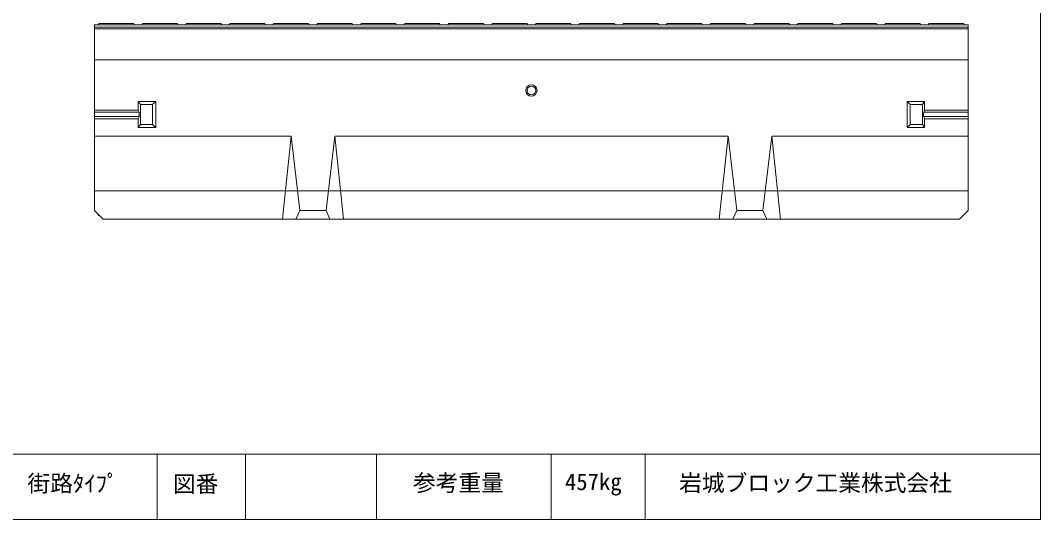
# Model space of a CAD drawing. Units: millimetres, scale not verified. Extents: x 371 to 3955, y 218 to 2642.
# Drawn here: x 1620 to 3955, y 218 to 1361 of the extents above; entities that cross this region are included whole.
import ezdxf
from ezdxf.enums import TextEntityAlignment as Align

# ---------------------------------------------------------------- set-up
doc = ezdxf.new("R2010")
doc.units = ezdxf.units.MM
doc.header["$LTSCALE"] = 10
doc.layers.add('1', color=7, linetype='Continuous', lineweight=18)
doc.styles.add('ＭＳ ゴシック', font='')
doc.styles.get('ＭＳ ゴシック').set_extended_font_data('MS Gothic')

msp = doc.modelspace()

# ---------------------------------------------------------------- linework, layer by layer
at = {"layer": '1'}
for p, q in [((3954.84, 2642.45), (3954.84, 218.3)), ((1789.37, 1351.01), (1789.37, 926.01)), ((1789.37, 1351.01), (3789.37, 1351.01)), ((1789.37, 1346.01), (3789.37, 1346.01)), ((1789.37, 1342.01), (3789.37, 1342.01)), ((1797.87, 1351.01), (1799.37, 1354.01)), ((1799.37, 1354.01), (1879.37, 1354.01)), ((1879.37, 1354.01), (1880.87, 1351.01)), ((1897.87, 1351.01), (1899.37, 1354.01)), ((1899.37, 1354.01), (1979.37, 1354.01)), ((1979.37, 1354.01), (1980.87, 1351.01)), ((1997.87, 1351.01), (1999.37, 1354.01)), ((1999.37, 1354.01), (2079.37, 1354.01)), ((2079.37, 1354.01), (2080.87, 1351.01)), ((2097.87, 1351.01), (2099.37, 1354.01)), ((2099.37, 1354.01), (2179.37, 1354.01)), ((2179.37, 1354.01), (2180.87, 1351.01)), ((2197.87, 1351.01), (2199.37, 1354.01)), ((2199.37, 1354.01), (2279.37, 1354.01)), ((2279.37, 1354.01), (2280.87, 1351.01)), ((2297.87, 1351.01), (2299.37, 1354.01)), ((2299.37, 1354.01), (2379.37, 1354.01)), ((2379.37, 1354.01), (2380.87, 1351.01)), ((2397.87, 1351.01), (2399.37, 1354.01)), ((2399.37, 1354.01), (2479.37, 1354.01)), ((2479.37, 1354.01), (2480.87, 1351.01)), ((2497.87, 1351.01), (2499.37, 1354.01)), ((2499.37, 1354.01), (2579.37, 1354.01)), ((2579.37, 1354.01), (2580.87, 1351.01)), ((2597.87, 1351.01), (2599.37, 1354.01)), ((2599.37, 1354.01), (2679.37, 1354.01)), ((2679.37, 1354.01), (2680.87, 1351.01)), ((2697.87, 1351.01), (2699.37, 1354.01)), ((2699.37, 1354.01), (2779.37, 1354.01)), ((2779.37, 1354.01), (2780.87, 1351.01)), ((2799.37, 1354.01), (2797.87, 1351.01)), ((2879.37, 1354.01), (2799.37, 1354.01)), ((2880.87, 1351.01), (2879.37, 1354.01)), ((2899.37, 1354.01), (2897.87, 1351.01)), ((2979.37, 1354.01), (2899.37, 1354.01)), ((2980.87, 1351.01), (2979.37, 1354.01)), ((2999.37, 1354.01), (2997.87, 1351.01)), ((3079.37, 1354.01), (2999.37, 1354.01)), ((3080.87, 1351.01), (3079.37, 1354.01)), ((3099.37, 1354.01), (3097.87, 1351.01)), ((3179.37, 1354.01), (3099.37, 1354.01)), ((3180.87, 1351.01), (3179.37, 1354.01)), ((3199.37, 1354.01), (3197.87, 1351.01)), ((3279.37, 1354.01), (3199.37, 1354.01)), ((3280.87, 1351.01), (3279.37, 1354.01)), ((3299.37, 1354.01), (3297.87, 1351.01)), ((3379.37, 1354.01), (3299.37, 1354.01)), ((3380.87, 1351.01), (3379.37, 1354.01)), ((3399.37, 1354.01), (3397.87, 1351.01)), ((3479.37, 1354.01), (3399.37, 1354.01)), ((3480.87, 1351.01), (3479.37, 1354.01)), ((3499.37, 1354.01), (3497.87, 1351.01)), ((3579.37, 1354.01), (3499.37, 1354.01)), ((3580.87, 1351.01), (3579.37, 1354.01)), ((3599.37, 1354.01), (3597.87, 1351.01)), ((3679.37, 1354.01), (3599.37, 1354.01)), ((3680.87, 1351.01), (3679.37, 1354.01)), ((3699.37, 1354.01), (3697.87, 1351.01)), ((3779.37, 1354.01), (3699.37, 1354.01)), ((3780.87, 1351.01), (3779.37, 1354.01)), ((3789.37, 1351.01), (3789.37, 926.01)), ((1789.37, 1271.01), (3789.37, 1271.01)), ((1889.37, 1176.01), (1889.37, 1156.01)), ((1889.37, 1176.01), (1929.37, 1176.01)), ((1894.37, 1169.01), (1889.37, 1176.01)), ((1894.37, 1169.01), (1922.37, 1169.01)), ((1894.37, 1169.01), (1894.37, 1123.01)), ((1922.37, 1169.01), (1929.37, 1176.01)), ((1922.37, 1169.01), (1922.37, 1123.01)), ((1929.37, 1176.01), (1929.37, 1116.01)), ((3649.37, 1176.01), (3649.37, 1116.01)), ((3689.37, 1176.01), (3649.37, 1176.01)), ((3656.37, 1169.01), (3649.37, 1176.01)), ((3656.37, 1169.01), (3656.37, 1123.01)), ((3684.37, 1169.01), (3656.37, 1169.01)), ((3684.37, 1169.01), (3689.37, 1176.01)), ((3684.37, 1169.01), (3684.37, 1123.01)), ((3689.37, 1176.01), (3689.37, 1156.01)), ((1789.37, 1156.01), (1889.37, 1156.01)), ((1789.37, 1151.01), (1891.27, 1151.01)), ((3789.37, 1151.01), (3687.46, 1151.01)), ((3789.37, 1156.01), (3689.37, 1156.01)), ((1789.37, 1141.01), (1891.27, 1141.01)), ((1789.37, 1136.01), (1889.37, 1136.01)), ((1889.37, 1136.01), (1889.37, 1116.01)), ((1894.37, 1123.01), (1889.37, 1116.01)), ((1894.37, 1123.01), (1922.37, 1123.01)), ((1922.37, 1123.01), (1929.37, 1116.01)), ((3656.37, 1123.01), (3649.37, 1116.01)), ((3684.37, 1123.01), (3656.37, 1123.01)), ((3684.37, 1123.01), (3689.37, 1116.01)), ((3789.37, 1141.01), (3687.46, 1141.01)), ((3789.37, 1136.01), (3689.37, 1136.01)), ((3689.37, 1136.01), (3689.37, 1116.01)), ((1889.37, 1116.01), (1929.37, 1116.01)), ((3689.37, 1116.01), (3649.37, 1116.01)), ((1789.37, 1096.01), (2239.37, 1096.01)), ((2239.37, 1096.01), (2219.37, 906.01)), ((2259.37, 926.01), (2239.37, 1096.01)), ((2319.37, 926.01), (2339.37, 1096.01)), ((2339.37, 1096.01), (3239.37, 1096.01)), ((2339.37, 1096.01), (2359.37, 906.01)), ((3239.37, 1096.01), (3219.37, 906.01)), ((3259.37, 926.01), (3239.37, 1096.01)), ((3319.37, 926.01), (3339.37, 1096.01)), ((3339.37, 1096.01), (3359.37, 906.01)), ((3339.37, 1096.01), (3789.37, 1096.01)), ((1789.37, 971.01), (3789.37, 971.01)), ((1789.37, 926.01), (1809.37, 906.01)), ((1799.37, 916.01), (1797.63, 915.01)), ((1799.37, 916.01), (1798.37, 914.27)), ((2250.48, 906.01), (2259.37, 926.01)), ((2259.37, 926.01), (2319.37, 926.01)), ((2328.26, 906.01), (2319.37, 926.01)), ((3250.48, 906.01), (3259.37, 926.01)), ((3259.37, 926.01), (3319.37, 926.01)), ((3328.26, 906.01), (3319.37, 926.01)), ((3789.37, 926.01), (3769.37, 906.01)), ((1809.37, 906.01), (3769.37, 906.01)), ((3954.84, 368.3), (371.38, 368.3)), ((1932.7, 368.3), (1932.7, 218.3)), ((2134.84, 368.3), (2134.84, 218.3)), ((2434.84, 368.3), (2434.84, 218.3)), ((2834.84, 368.3), (2834.84, 218.3)), ((3049.89, 368.3), (3049.89, 218.3)), ((3954.84, 218.3), (371.38, 218.3))]:
    msp.add_line(p, q, dxfattribs=at)
for radius in [13, 10]:
    msp.add_circle((2789.37, 1201.01), radius, dxfattribs=at)
for centre, start, end in [((1870.62, 1146.01), 331.9275, 28.07248), ((3708.12, 1146.01), 151.9275, 208.07247)]:
    msp.add_arc(centre, 21.25, start, end, dxfattribs=at)

# ---------------------------------------------------------------- texts
at = {"layer": '1', "style": 'ＭＳ ゴシック'}
for s, p in [('参考重量', (2518.25, 271.99)), ('岩城ブロック工業株式会社', (3127.73, 271.83)), ('街路ﾀｲﾌﾟ', (1635.91, 270.7)), ('図番', (1968.85, 269.56)), ('457㎏', (2866.2, 274.4))]:
    msp.add_text(s, height=38.12, dxfattribs=at).set_placement(p, align=Align.BOTTOM_LEFT)

doc.saveas('drawing.dxf')
